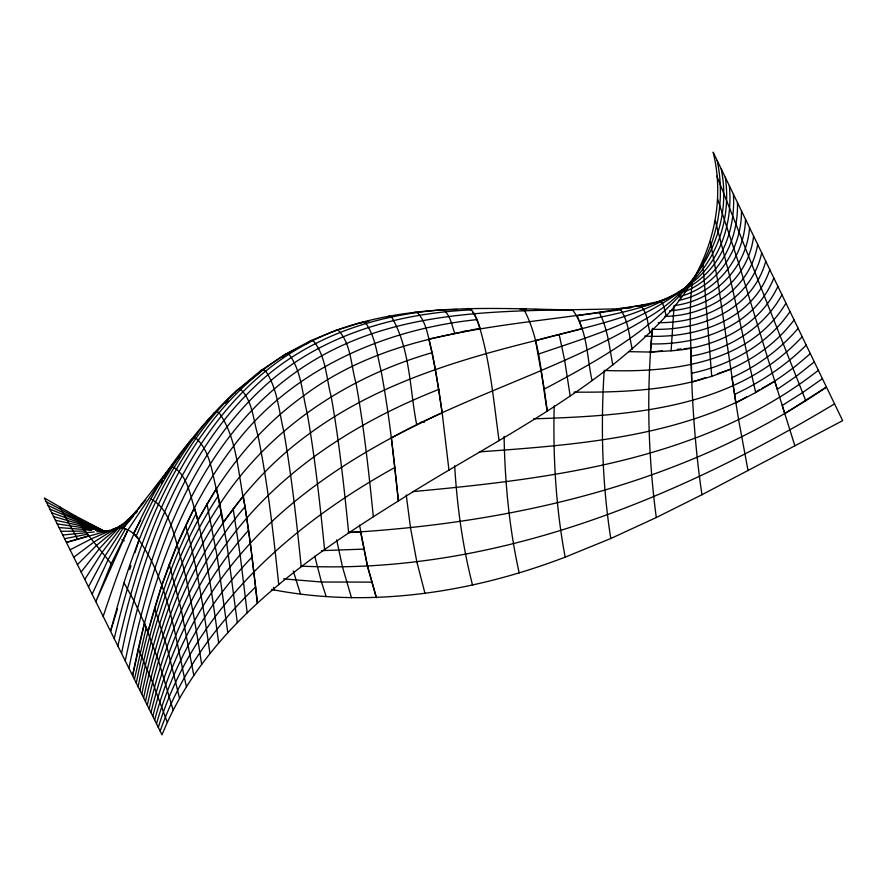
<?xml version="1.0" encoding="UTF-8"?>
<svg xmlns="http://www.w3.org/2000/svg" width="887" height="887" viewBox="0 0 887 887"><rect width="100%" height="100%" fill="white"/><g stroke="black" fill="none" stroke-linecap="round" stroke-linejoin="round"><path stroke-width="1.33" d="M554.187 405.891C552.956 456.483 555.794 507.353 565.163 557.147C473.137 592.328 371.919 608.36 274.327 589.988L271.666 589.445M628.805 351.651L650.371 352.061L671.104 350.797L674.098 305.627C714.334 300.349 746.433 268.639 749.57 227.682M733.383 194.12C735.822 230.775 720.532 270.169 686.926 288.075M604.102 371.819C600.699 427.401 602.129 483.448 610.777 538.509L565.163 557.147M765.758 261.244C752.054 311.027 699.499 330.674 652.333 329.299C646.379 391.888 648.02 455.231 656.28 517.531L610.777 538.509M737.43 202.502C738.76 239.412 719.778 277.864 684.221 291.856M103.435 530.725L75.417 515.946L44.35 497.995L161.999 734.835C204.93 628.162 304.507 559.553 398.396 500.955C489.591 442.768 591.319 396.09 666.204 315.927C706.773 272.73 727.595 210.607 713.148 152.165L842.65 420.649L701.95 494.724L656.28 517.531M652.522 328.29L650.371 352.061L662.467 350.864M741.477 210.895C741.72 249.003 717.794 286.168 680.185 296.413M745.523 219.289C744.326 257.895 716.763 292.943 678.433 300.416M592.072 380.623C586.773 357.173 587.637 329.82 572.603 309.973C502.84 308.687 431.581 303.986 363.337 321.937L335.608 330.507L310.783 340.652L286.556 353.625L260.767 370.589L235.931 391.344C179.751 441.726 146.555 511.954 123.969 582.737L134.048 600.898L144.448 623.295L132.584 675.628C156.733 553.222 206.671 419.928 321.626 355.875C411.535 305.649 517.731 311.647 617.108 308.831L622.596 308.465M134.425 679.331L146.211 627.497L144.448 623.295L158.684 661.203L173.131 710.143M136.265 683.023C153.096 599.069 180.726 515.147 233.37 446.416C290.703 369.757 383.816 329.188 477.173 319.597C490.079 358.658 493.438 400.07 499.082 440.606M138.106 686.726C150.213 626.987 167.865 567.902 196.116 513.684C190.472 498.117 188.798 477.228 173.974 467.405L171.568 467.416L169.317 468.558L123.06 528.197L105.154 555.805L88.467 586.817M139.946 690.43C162.221 578.989 208.434 464.189 303.786 395.669C406.823 318.566 539.695 328.423 659.096 301.414L675.462 294.462M141.776 694.133C156.289 624.614 179.13 555.772 218.169 495.955C212.215 476.74 211.605 452.237 195.861 438.1L193.466 438.067L189.208 442.192C146.654 492.407 123.592 554.774 103.18 616.421M128.914 668.221C150.613 563.034 187.168 452.68 271.1 380.412C326.66 333.146 399.882 313.144 471.585 309.851L477.173 319.597M143.616 697.825C158.119 629.737 181.159 562.469 219.865 504.138C268.595 429.086 346.861 377.064 432.202 352.66C428.233 339.222 427.334 323.19 417.356 312.534L414.794 312.213M125.233 660.826C147.32 556.082 183.764 445.762 268.262 374.491C317.335 333.9 380.368 314.198 443.212 309.807C450.507 315.085 451.683 325.119 454.643 333.024M145.457 701.528C159.959 635.059 183.232 569.587 221.562 512.941L218.169 495.955M121.563 653.42C148.595 517.199 214.776 359.224 363.337 321.937L365.943 323.334C375.589 337.26 377.119 355.011 381.133 371.076C389.16 414.029 393.917 457.515 398.396 500.955L391.378 437.901C474.046 392.764 566.183 367.207 646.834 318.222C699.477 287.876 733.571 230.565 721.242 168.94M147.297 705.232C169.894 600.111 221.196 496.731 310.483 432.889C376.798 384.293 456.761 360.189 535.537 340.597C585.475 326.859 638.862 318.045 682.935 289.151M117.882 646.024C142.574 535.781 185.86 416.214 286.556 353.625L289.029 354.279C301.458 370.799 302.145 393.196 307.09 412.643C315.04 457.969 319.985 503.738 324.564 549.496M149.138 708.935C166.08 635.746 196.138 564.298 245.089 506.621C237.871 475.377 237.96 439.287 218.878 412.455L216.428 411.768L214.155 412.81L212.082 415.438C179.074 450.23 154.915 492.252 136.177 536.158C168.397 579.311 174.806 635.469 186.403 686.66M114.201 638.618C135.8 548.055 169.007 454.931 238.104 389.36L240.477 389.238C252.762 400.835 253.172 420.227 257.984 435.561C268.007 484.757 273.473 534.739 278.751 584.622M150.967 712.627C165.647 652.233 189.851 593.569 226.739 543.243C279.061 471.041 356.762 421.658 438.788 389.426L432.202 352.66M753.617 236.064C748.484 278.906 711.252 308.188 669.53 310.805M152.808 716.33C170.082 648.164 201.438 582.87 248.571 530.26L245.089 506.621M123.969 582.737L110.531 631.222L117.472 608.937M154.648 720.033C169.628 664.729 194.674 611.897 230.243 566.826C285.015 496.986 362.384 449.243 442.169 412.832L438.788 389.426M129.713 569.609L130.932 565.684M135.024 552.568L139.104 539.462C133.061 531.047 121.552 524.516 111.496 529.872L114.068 529.295M156.489 723.737C174.406 661.547 207.27 603.737 252.096 557.014L248.571 530.26M757.664 244.457C750.136 289.284 708.003 315.672 664.851 316.404M158.329 727.429C193.554 610.3 291.025 524.916 394.87 467.471M761.711 252.85C751.289 300.405 703.491 323.323 658.298 322.624M160.159 731.132C179.318 676.038 213.723 627.198 255.633 586.994L252.096 557.014M145.745 499.924L123.06 528.197L127.972 529.894L111.197 563.688L95.818 601.619L127.972 529.894L165.359 473.835L170.226 468.924M211.15 417.489L212.082 415.438M92.148 594.212L108.136 559.63L125.455 528.84M769.805 269.626C752.32 321.682 694.554 338.823 644.805 336.073M234.944 393.196L235.931 391.344L258.66 373.405L260.767 370.589L263.084 369.724L265.579 370.977C277.564 388.517 278.873 411.025 283.74 431.182C291.623 476.075 296.613 521.401 301.203 566.726M773.852 278.019C754.482 326.671 699.444 344.965 650.947 343.901M140.667 520.27L133.338 533.497L136.177 536.158M161.323 482.994L162.654 480.588M163.984 478.182L169.317 468.558L178.897 457.082M282.909 357.528L284.283 355.155L298.83 347.726M777.899 286.412C758.762 327.192 714.301 348.014 671.104 350.797M84.797 579.411L102.227 552.169L120.787 527.92L136.642 510.579M140.944 505.601L142.097 503.805M781.946 294.794C763.474 328.567 728.16 349.722 690.873 356.208C692.115 402.532 695.109 448.877 701.95 494.724M785.993 303.188C748.717 364.723 669.153 372.773 604.169 370.467M676.737 293.907L678.2 292.921C715.033 267.442 731.786 220.941 725.289 177.333M81.116 572.015L99.377 548.698L118.636 527.942L134.791 513.274M790.04 311.581C767.266 344.733 730.223 365.222 691.394 373.305M123.06 528.197L133.726 515.724M135.511 513.64L137.285 511.555M794.087 319.974C743.173 386.898 651.147 392.852 573.922 392.121M189.208 442.192L191.947 439.231M193.776 437.269L197.435 433.322M798.134 328.356C780.083 349.522 757.243 366.209 731.908 377.618L738.638 419.928L748.051 470.631M77.435 564.609L96.594 545.35L122.118 524.217M802.181 336.75C734.558 409.872 626.776 415.781 533.564 418.841M308.532 342.781L310.783 340.652L313.233 340.741C326.083 355.92 326.194 378.106 331.217 396.611C339.211 441.715 344.112 487.296 348.658 532.843M225.01 403.397L227.992 400.614M806.228 345.143C785.461 365.688 760.979 382.175 734.491 394.416M810.274 353.536C721.486 434.552 593.935 443.555 479.767 451.86M814.321 361.918L796.193 376.343L777.267 389.338L738.727 263.372L717.572 198.987M73.765 557.213L93.889 542.101L119.557 526.013M818.368 370.311C703.579 460.031 553.233 478.625 412.677 491.631M822.415 378.705L802.591 392.597L782.234 405.492L794.863 445.762M688.401 285.326C720.311 263.494 733.006 222.981 729.336 185.727M761.811 388.484L774.794 381.266L784.74 413.575L826.462 387.087C686.383 482.905 516.046 522.72 348.624 532.577M387.364 317.047L388.972 316.094L391.555 316.947C410.426 349.034 409.617 389.149 416.735 424.917M834.556 403.873C674.187 500.179 491.453 575.086 301.159 566.128M746.466 396.999L735.844 402.898L717.749 280.902L710.287 241.464M757.088 391.1L759.449 389.792M526.446 309.086L519.682 308.765L524.616 310.783C540.449 341.539 541.17 377.463 547.235 410.881L544.285 389.116C592.649 363.26 642.055 336.339 679.719 295.604C713.414 259.958 727.196 208.434 717.195 160.558M70.084 549.807L91.272 538.919L116.774 527.798M304.895 344.644L307.323 343.402M108.868 531.136L110.099 530.526L106.13 530.881M659.096 301.414L666.913 298.764M538.42 354.09C586.451 337.603 636.5 322.968 678.2 292.921L680.484 298.431M706.019 377.474L691.749 382.186C691.616 349.267 687.902 311.47 692.703 280.237M717.694 373.615L730.677 369.325M111.197 563.688L88.733 535.781L66.414 542.4L110.154 530.226M466.518 309.219L468.979 308.465L471.585 309.851M544.285 389.116L535.537 340.597L582.016 328.778L577.193 315.617L620.667 309.74C628.406 321.282 629.238 335.94 632.198 349.179M360.909 322.901L369.014 321.205M64.574 538.708L87.491 534.207L88.733 535.781L81.637 526.257L75.417 515.946M579.577 321.216C606.83 316.094 634.127 310.55 660.238 301.037L662.578 303.487L663.775 306.425L666.204 315.927M335.608 330.507L338.047 330.053C351.274 343.568 350.864 365.499 355.953 382.829C363.969 427.124 368.804 471.928 373.327 516.689M618.86 308.609L620.667 309.74L617.108 308.831L649.905 304.23M62.733 535.005L94.222 531.934M677.258 349.4L681.283 349.001M683.977 348.735L690.696 348.07L690.873 356.208M639.106 306.148L640.591 306.015C647.732 312.623 647.499 323.988 650.049 332.825M96.86 531.701L102.16 531.235M625.335 308.277L630.823 307.9M348.281 532.499L360.51 531.856L367.429 565.917L376.343 597.594L367.429 565.917L359.534 525.093M363.725 549.108L321.449 550.65M420.394 422.423L424.441 422.234M440.695 310.018L457.005 309.508M371.631 582.127L321.449 582.016L283.618 578.867M60.893 531.302L85.085 531.058M598.636 312.424L601.386 312.546M463.801 331.239L466.518 331.361M534.551 309.474L545.361 309.995M96.384 530.337L105.121 530.892M91.793 530.005L59.052 527.599M95.729 530.26L104.932 530.87M91.394 529.994L83.91 529.472L87.491 534.207M57.223 523.907L104.489 530.892M103.89 530.858L55.382 520.203M150.657 498.915C171.989 509.515 175.005 542.123 182.312 562.68C190.738 596.142 196.504 630.202 201.648 664.308M103.335 530.781L53.542 516.5M103.202 530.781L51.701 512.797M104.023 531.102L49.86 509.105M103.857 531.069L77.391 519.516L48.031 505.402M121.896 539.751L124.346 540.882M103.535 530.881L76.393 517.753L46.191 501.698M95.541 529.694L90.685 524.173M468.979 308.465L470.764 310.151M472.549 311.836L474.323 313.521L480.111 328.201L429.009 339.011L435.462 369.413L442.169 412.832L448.999 470.42M77.513 538.997L59.983 507.22M599.479 312.856C607.772 328.977 609.469 347.516 612.817 365.089M138.261 648.785L152.719 682.713L167.288 722.328M146.211 627.497L147.985 631.843L161.689 585.719L177.234 544.396L194.464 507.575C206.372 551.936 212.614 597.55 218.679 642.997M716.907 176.158L805.784 400.724M154.593 608.172L166.956 646.945L179.518 698.257M273.462 587.46L274.327 589.988M300.493 593.991L293.275 571.04M326.194 596.552L321.449 582.016L314.741 556.116M351.463 597.727L342.426 566.749L336.672 539.873M169.24 564.476L181.358 610.145L193.787 675.34M715.31 220.73L729.79 276.611L755.724 392.797M185.649 525.437C197.413 567.336 203.822 610.511 209.953 653.531M425.05 593.647L416.812 561.715L410.47 527.532L406.235 495.001M196.116 513.684L197.779 520.281L216.506 488.382L226.739 543.243L237.317 622.674M559.209 334.654L564.642 360.233L570.164 395.857M472.571 585.243C462.582 546.159 457.071 506.045 454.665 465.808M206.959 503.849L217.226 556.814L227.804 632.719M519.194 572.891C509.205 528.087 504.891 482.173 504.093 436.326M221.562 512.941L223.28 522.376L243.36 495.922L250.334 543.243L257.407 603.238L255.633 586.994M702.692 261.277L711.74 376.576M233.159 508.783L240.122 554.774L247.196 612.85"/></g></svg>
